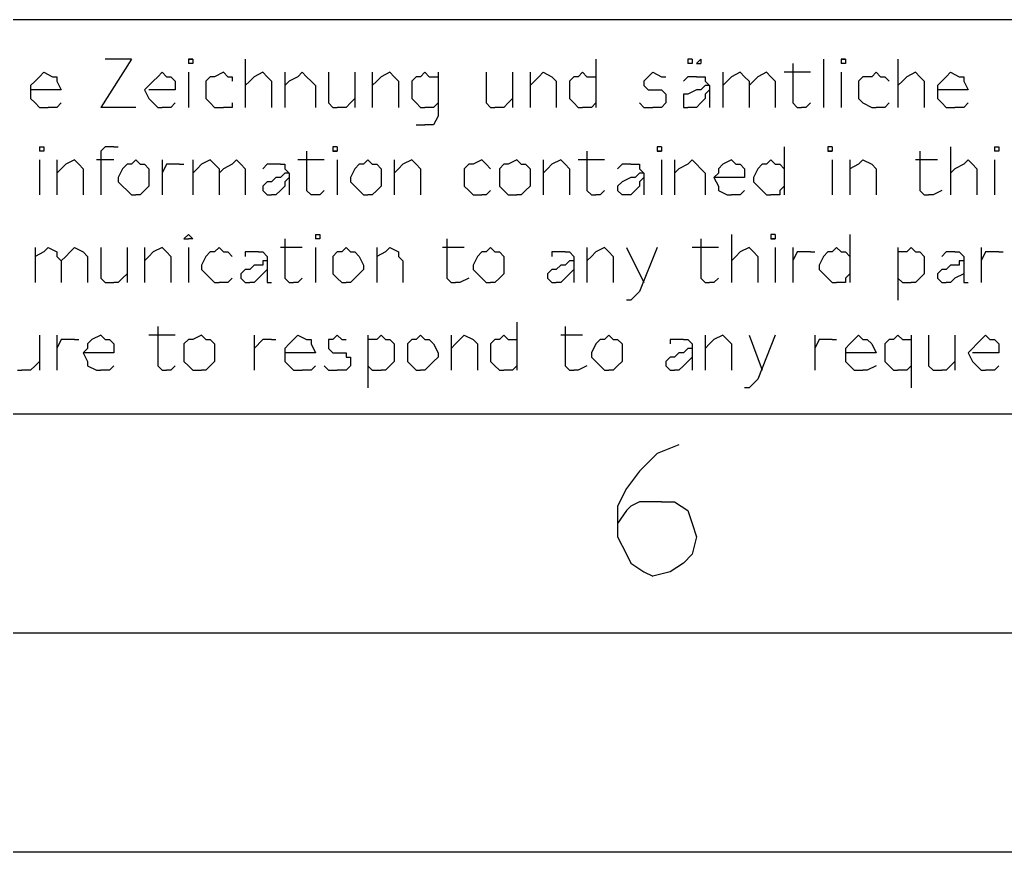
# Model space of a CAD drawing. Extents: x 0 to 594, y 0 to 420.
# Drawn here: x 413.15 to 435.65, y 0 to 19 of the extents above; entities that cross this region are included whole.
import ezdxf

# ---------------------------------------------------------------- set-up
doc = ezdxf.new("R2010")
doc.units = 0

msp = doc.modelspace()

# ---------------------------------------------------------------- linework, layer by layer
at = {"layer": 'GT_1', "flags": 128}
for points in [[(584, 19), (409, 19)], [(415.7, 18.1), (415, 17)], [(415.7, 18.1), (415.1, 18.1)], [(417, 18.1), (417.1, 18.1)], [(417, 18.1), (417, 18.1)], [(417, 18.1), (417, 18)], [(417.1, 18.1), (417, 18.1)], [(417.1, 18), (417, 18)], [(417, 18), (417, 18)], [(417, 18), (417, 18)], [(417.1, 18), (417, 18)], [(417.1, 18), (417, 18)], [(417.1, 18.1), (417.1, 18)], [(417.1, 18), (417.1, 18)], [(418.3, 18.1), (418.3, 17)], [(426.3, 18.1), (426.3, 17)], [(428.5, 18.1), (428.4, 18.1)], [(428.4, 18.1), (428.4, 18.1)], [(428.4, 18.1), (428.4, 18)], [(428.5, 18), (428.4, 18)], [(428.4, 18), (428.4, 18)], [(428.4, 18), (428.4, 18)], [(428.5, 18), (428.4, 18)], [(428.5, 18.1), (428.5, 18)], [(428.5, 18), (428.5, 18)], [(428.7, 18.1), (428.6, 18)], [(428.6, 18), (428.7, 18)], [(428.7, 18.1), (428.7, 18)], [(428.7, 18.1), (428.7, 18.1)], [(428.7, 18.1), (428.7, 18.1)], [(428.7, 18.1), (428.7, 18.1)], [(428.7, 18), (428.7, 18)], [(428.7, 18), (428.7, 18)], [(428.7, 18), (428.7, 18)], [(428.7, 18), (428.7, 18)], [(430.8, 18), (430.8, 17.2), (430.8, 17.1), (430.9, 17), (431, 17)], [(431.5, 18.1), (431.5, 17)], [(431.9, 18.1), (432, 18.1)], [(431.9, 18.1), (431.9, 18.1)], [(431.9, 18.1), (431.9, 18)], [(432, 18.1), (431.9, 18.1)], [(432, 18), (431.9, 18)], [(431.9, 18), (431.9, 18)], [(431.9, 18), (431.9, 18)], [(432, 18), (431.9, 18)], [(432, 18), (431.9, 18)], [(432, 18.1), (432, 18)], [(432, 18), (432, 18)], [(433.2, 18.1), (433.2, 17)], [(413.7, 17.8), (413.6, 17.7), (413.5, 17.6), (413.4, 17.5), (413.4, 17.4), (413.4, 17.2), (413.5, 17.1), (413.6, 17), (413.8, 17)], [(413.7, 17.8), (413.9, 17.7)], [(416.4, 17.8), (416.3, 17.7), (416.2, 17.6), (416.1, 17.5), (416, 17.4), (416.1, 17.2), (416.2, 17.1), (416.3, 17), (416.4, 17)], [(416.4, 17.8), (416.5, 17.7)], [(417, 17.8), (417, 17)], [(417.8, 17.8), (417.6, 17.7)], [(417.8, 17.8), (417.9, 17.7)], [(418.7, 17.8), (418.5, 17.7)], [(418.7, 17.8), (418.8, 17.7), (418.9, 17.6), (418.9, 17.5), (418.9, 17)], [(419.2, 17.8), (419.2, 17)], [(419.6, 17.8), (419.5, 17.7)], [(419.6, 17.8), (419.7, 17.7), (419.8, 17.6), (419.9, 17.5), (419.9, 17)], [(420.2, 17.8), (420.2, 17.2)], [(420.8, 17.8), (420.8, 17)], [(421.2, 17.8), (421.2, 17)], [(421.6, 17.8), (421.4, 17.7)], [(421.6, 17.8), (421.7, 17.7), (421.8, 17.6), (421.8, 17.5), (421.8, 17)], [(422.4, 17.8), (422.3, 17.7), (422.2, 17.7), (422.1, 17.6), (422.1, 17.4), (422.1, 17.3), (422.1, 17.2), (422.2, 17.1), (422.3, 17), (422.4, 17)], [(422.4, 17.8), (422.5, 17.7)], [(422.7, 17.8), (422.7, 16.9)], [(423.8, 17.8), (423.8, 17.2)], [(424.4, 17.8), (424.4, 17)], [(424.8, 17.8), (424.8, 17)], [(425.1, 17.8), (425, 17.7)], [(425.1, 17.8), (425.3, 17.7), (425.4, 17.6), (425.4, 17.5), (425.4, 17)], [(426, 17.8), (425.9, 17.7), (425.8, 17.7), (425.7, 17.6), (425.7, 17.4), (425.7, 17.3), (425.7, 17.2), (425.8, 17.1), (425.9, 17), (426, 17)], [(426, 17.8), (426.1, 17.7)], [(427.6, 17.8), (427.5, 17.7)], [(427.6, 17.8), (427.8, 17.7), (427.9, 17.7)], [(429.2, 17.8), (429.2, 17)], [(429.6, 17.8), (429.4, 17.7)], [(429.6, 17.8), (429.7, 17.7), (429.8, 17.6), (429.8, 17.5), (429.8, 17)], [(430.2, 17.8), (430, 17.7)], [(430.2, 17.8), (430.3, 17.7), (430.4, 17.6), (430.4, 17.5), (430.4, 17)], [(431.2, 17.8), (430.6, 17.8)], [(431.9, 17.8), (431.9, 17)], [(432.7, 17.8), (432.6, 17.7)], [(432.7, 17.8), (432.8, 17.7)], [(433.6, 17.8), (433.4, 17.7)], [(433.6, 17.8), (433.7, 17.7), (433.8, 17.6), (433.8, 17.5), (433.8, 17)], [(434.4, 17.8), (434.3, 17.7), (434.2, 17.6), (434.1, 17.5), (434.1, 17.4), (434.1, 17.2), (434.2, 17.1), (434.3, 17), (434.5, 17)], [(434.4, 17.8), (434.6, 17.7)], [(413.9, 17.7), (414, 17.7)], [(414, 17.7), (414, 17.6)], [(414, 17.6), (414.1, 17.4)], [(416.5, 17.7), (416.6, 17.7)], [(416.6, 17.7), (416.7, 17.6)], [(416.7, 17.6), (416.7, 17.4)], [(417.5, 17.7), (417.4, 17.6)], [(417.4, 17.6), (417.4, 17.4)], [(417.6, 17.7), (417.5, 17.7)], [(417.9, 17.7), (418, 17.7)], [(418, 17.7), (418, 17.6)], [(418.4, 17.6), (418.3, 17.5)], [(418.5, 17.7), (418.4, 17.6)], [(419.3, 17.6), (419.2, 17.5)], [(419.5, 17.7), (419.3, 17.6)], [(421.3, 17.6), (421.2, 17.5)], [(421.4, 17.7), (421.3, 17.6)], [(422.5, 17.7), (422.6, 17.7)], [(422.6, 17.7), (422.7, 17.7)], [(422.7, 17.7), (422.7, 17.6)], [(424.9, 17.6), (424.8, 17.5)], [(425, 17.7), (424.9, 17.6)], [(426.1, 17.7), (426.2, 17.7)], [(426.2, 17.7), (426.3, 17.7)], [(426.3, 17.7), (426.3, 17.6)], [(427.5, 17.7), (427.4, 17.6)], [(427.4, 17.6), (427.4, 17.5)], [(427.4, 17.6), (427.4, 17.6)], [(427.5, 17.7), (427.5, 17.7)], [(428.4, 17.7), (428.3, 17.6)], [(428.5, 17.7), (428.4, 17.7)], [(428.6, 17.7), (428.5, 17.7)], [(428.6, 17.7), (428.8, 17.7)], [(428.8, 17.7), (428.8, 17.6)], [(428.8, 17.6), (428.9, 17.5)], [(429.3, 17.6), (429.2, 17.5)], [(429.4, 17.7), (429.3, 17.6)], [(429.9, 17.6), (429.8, 17.5)], [(430, 17.7), (429.9, 17.6)], [(432.4, 17.7), (432.3, 17.6)], [(432.3, 17.6), (432.3, 17.4)], [(432.6, 17.7), (432.4, 17.7)], [(432.8, 17.7), (432.9, 17.7)], [(432.9, 17.7), (433, 17.6)], [(433.3, 17.6), (433.2, 17.5)], [(433.4, 17.7), (433.3, 17.6)], [(434.6, 17.7), (434.7, 17.7)], [(434.7, 17.7), (434.7, 17.6)], [(434.7, 17.6), (434.8, 17.4)], [(414.1, 17.4), (413.4, 17.4)], [(416.7, 17.4), (416.1, 17.4)], [(417.4, 17.4), (417.4, 17.3)], [(427.4, 17.5), (427.5, 17.4)], [(427.4, 17.5), (427.4, 17.5)], [(427.5, 17.4), (427.6, 17.4)], [(427.6, 17.4), (427.8, 17.4)], [(427.8, 17.4), (427.9, 17.3)], [(428.7, 17.4), (428.6, 17.4), (428.4, 17.3), (428.3, 17.3), (428.3, 17.2), (428.3, 17.2), (428.3, 17.1), (428.3, 17), (428.4, 17)], [(428.8, 17.5), (428.7, 17.4)], [(428.9, 17.5), (428.8, 17.5)], [(428.8, 17.5), (428.8, 17.5)], [(428.9, 17.4), (428.8, 17.3)], [(428.9, 17.5), (428.9, 17.1)], [(432.3, 17.4), (432.3, 17.3)], [(434.8, 17.4), (434.1, 17.4)], [(414.1, 17.1), (414, 17)], [(416.7, 17.1), (416.6, 17)], [(417.4, 17.3), (417.4, 17.2)], [(417.4, 17.2), (417.5, 17.1)], [(417.5, 17.1), (417.6, 17)], [(418, 17.1), (418, 17)], [(420.2, 17.2), (420.2, 17.1)], [(420.2, 17.1), (420.3, 17)], [(420.7, 17.1), (420.6, 17)], [(420.8, 17.2), (420.7, 17.1)], [(422.7, 17.1), (422.6, 17)], [(422.7, 17.2), (422.7, 17.1)], [(423.8, 17.2), (423.8, 17.1)], [(423.8, 17.1), (423.9, 17)], [(424.3, 17.1), (424.2, 17)], [(424.4, 17.2), (424.3, 17.1)], [(426.3, 17.1), (426.2, 17)], [(426.3, 17.2), (426.3, 17.1)], [(427.3, 17.1), (427.4, 17), (427.5, 17), (427.6, 17)], [(427.9, 17.1), (427.8, 17)], [(427.9, 17.3), (427.9, 17.2)], [(427.9, 17.3), (427.9, 17.3)], [(427.9, 17.2), (427.9, 17.1)], [(428.7, 17.1), (428.6, 17)], [(428.8, 17.2), (428.7, 17.1)], [(428.8, 17.3), (428.8, 17.2)], [(428.9, 17.1), (428.9, 17)], [(431.2, 17.1), (431.1, 17)], [(432.3, 17.3), (432.3, 17.2)], [(432.3, 17.2), (432.4, 17.1)], [(432.4, 17.1), (432.6, 17)], [(433, 17.1), (432.9, 17)], [(434.8, 17.1), (434.7, 17)], [(414, 17), (413.8, 17)], [(415.8, 17), (415, 17)], [(416.6, 17), (416.4, 17)], [(417.6, 17), (417.8, 17)], [(417.9, 17), (417.8, 17)], [(418, 17), (417.9, 17)], [(420.3, 17), (420.4, 17)], [(420.6, 17), (420.4, 17)], [(422.5, 17), (422.4, 17)], [(422.6, 17), (422.5, 17)], [(422.7, 16.9), (422.7, 16.8)], [(423.9, 17), (424, 17)], [(424.2, 17), (424, 17)], [(426.1, 17), (426, 17)], [(426.2, 17), (426.1, 17)], [(427.7, 17), (427.6, 17)], [(427.8, 17), (427.7, 17)], [(428.6, 17), (428.4, 17)], [(428.9, 17), (428.9, 17)], [(431.1, 17), (431, 17)], [(432.6, 17), (432.7, 17)], [(432.8, 17), (432.7, 17)], [(432.9, 17), (432.8, 17)], [(434.7, 17), (434.5, 17)], [(422.7, 16.8), (422.6, 16.6)], [(422.2, 16.6), (422.4, 16.6)], [(422.5, 16.6), (422.4, 16.6)], [(422.6, 16.6), (422.5, 16.6)], [(413.6, 16.1), (413.7, 16.1)], [(413.6, 16.1), (413.6, 16.1)], [(413.6, 16.1), (413.6, 16)], [(413.6, 16.1), (413.6, 16.1)], [(413.7, 16), (413.6, 16)], [(413.6, 16), (413.6, 16)], [(413.6, 16), (413.6, 16)], [(413.6, 16), (413.6, 16)], [(413.6, 16), (413.6, 16)], [(413.7, 16.1), (413.7, 16)], [(413.7, 16), (413.7, 16)], [(415.2, 16.1), (415.2, 16.1), (415.1, 16.1), (415, 16), (415, 15.9), (415, 15)], [(415.3, 16.1), (415.2, 16.1)], [(415.3, 16.1), (415.4, 16.1)], [(415.3, 16.1), (415.3, 16.1)], [(419.7, 16), (419.7, 15.2), (419.7, 15.1), (419.8, 15), (419.8, 15)], [(420.4, 16.1), (420.3, 16.1)], [(420.3, 16.1), (420.3, 16)], [(420.3, 16), (420.3, 16)], [(420.3, 16), (420.4, 16)], [(420.4, 16), (420.3, 16)], [(420.4, 16.1), (420.4, 16)], [(420.4, 16.1), (420.4, 16.1)], [(420.4, 16.1), (420.4, 16.1)], [(420.4, 16), (420.4, 16)], [(420.4, 16), (420.4, 16)], [(420.4, 16), (420.4, 16)], [(426.1, 16), (426.1, 15.2), (426.1, 15.1), (426.2, 15), (426.3, 15)], [(427.8, 16.1), (427.7, 16.1)], [(427.7, 16.1), (427.7, 16)], [(427.7, 16), (427.7, 16)], [(427.7, 16), (427.8, 16)], [(427.8, 16), (427.7, 16)], [(427.8, 16), (427.7, 16)], [(427.8, 16.1), (427.8, 16)], [(427.8, 16.1), (427.8, 16.1)], [(427.8, 16.1), (427.8, 16.1)], [(427.8, 16), (427.8, 16)], [(427.8, 16), (427.8, 16)], [(430.6, 16.1), (430.6, 15)], [(431.7, 16.1), (431.6, 16.1)], [(431.6, 16.1), (431.6, 16)], [(431.6, 16), (431.6, 16)], [(431.6, 16), (431.7, 16)], [(431.7, 16), (431.6, 16)], [(431.7, 16.1), (431.7, 16)], [(431.7, 16.1), (431.7, 16.1)], [(431.7, 16.1), (431.7, 16.1)], [(431.7, 16), (431.7, 16)], [(431.7, 16), (431.7, 16)], [(431.7, 16), (431.7, 16)], [(433.7, 16), (433.7, 15.2), (433.7, 15.1), (433.8, 15), (433.9, 15)], [(434.4, 16.1), (434.4, 15)], [(435.4, 16.1), (435.5, 16.1)], [(435.4, 16.1), (435.4, 16.1)], [(435.4, 16.1), (435.4, 16)], [(435.4, 16.1), (435.4, 16.1)], [(435.5, 16), (435.4, 16)], [(435.4, 16), (435.4, 16)], [(435.4, 16), (435.4, 16)], [(435.4, 16), (435.4, 16)], [(435.5, 16), (435.4, 16)], [(435.5, 16.1), (435.5, 16)], [(435.5, 16), (435.5, 16)], [(413.6, 15.8), (413.6, 15)], [(414, 15.8), (414, 15)], [(414.4, 15.8), (414.2, 15.7)], [(414.4, 15.8), (414.5, 15.7), (414.6, 15.6), (414.6, 15.5), (414.6, 15)], [(415.3, 15.8), (414.9, 15.8)], [(415.8, 15.8), (415.7, 15.7), (415.6, 15.7), (415.5, 15.6), (415.4, 15.4), (415.4, 15.3), (415.5, 15.2), (415.6, 15.1), (415.7, 15), (415.8, 15)], [(415.8, 15.8), (415.9, 15.7)], [(416.4, 15.8), (416.4, 15)], [(417.1, 15.8), (417.1, 15)], [(417.5, 15.8), (417.3, 15.7)], [(417.5, 15.8), (417.6, 15.7), (417.7, 15.6), (417.7, 15.5), (417.7, 15)], [(418.1, 15.8), (418, 15.7)], [(418.1, 15.8), (418.2, 15.7), (418.3, 15.6), (418.3, 15.5), (418.3, 15)], [(420.1, 15.8), (419.5, 15.8)], [(420.4, 15.8), (420.4, 15)], [(421.1, 15.8), (421, 15.7), (420.9, 15.7), (420.8, 15.6), (420.7, 15.4), (420.7, 15.3), (420.8, 15.2), (420.9, 15.1), (421, 15), (421.1, 15)], [(421.1, 15.8), (421.2, 15.7)], [(421.7, 15.8), (421.7, 15)], [(422.1, 15.8), (421.9, 15.7)], [(422.1, 15.8), (422.2, 15.7), (422.3, 15.6), (422.3, 15.5), (422.3, 15)], [(423.7, 15.8), (423.5, 15.7)], [(423.7, 15.8), (423.8, 15.7)], [(424.5, 15.8), (424.3, 15.7), (424.2, 15.7), (424.1, 15.6), (424.1, 15.4), (424.1, 15.3), (424.1, 15.2), (424.2, 15.1), (424.3, 15), (424.5, 15)], [(424.5, 15.8), (424.6, 15.7)], [(425.1, 15.8), (425.1, 15)], [(425.5, 15.8), (425.3, 15.7)], [(425.5, 15.8), (425.6, 15.7), (425.7, 15.6), (425.7, 15.5), (425.7, 15)], [(426.5, 15.8), (425.9, 15.8)], [(427.8, 15.8), (427.8, 15)], [(428.1, 15.8), (428.1, 15)], [(428.5, 15.8), (428.4, 15.7)], [(428.5, 15.8), (428.6, 15.7), (428.7, 15.6), (428.8, 15.5), (428.8, 15)], [(429.4, 15.8), (429.2, 15.7), (429.1, 15.6), (429.1, 15.5), (429, 15.4), (429.1, 15.2), (429.1, 15.1), (429.3, 15), (429.4, 15)], [(429.4, 15.8), (429.5, 15.7)], [(430.3, 15.8), (430.2, 15.7), (430.1, 15.7), (430, 15.6), (429.9, 15.4), (429.9, 15.3), (430, 15.2), (430.1, 15.1), (430.2, 15), (430.3, 15)], [(430.3, 15.8), (430.4, 15.7)], [(431.7, 15.8), (431.7, 15)], [(432.1, 15.8), (432.1, 15)], [(432.4, 15.8), (432.3, 15.7)], [(432.4, 15.8), (432.6, 15.7), (432.7, 15.6), (432.7, 15.5), (432.7, 15)], [(434.1, 15.8), (433.6, 15.8)], [(434.8, 15.8), (434.7, 15.7)], [(434.8, 15.8), (434.9, 15.7), (435, 15.6), (435, 15.5), (435, 15)], [(435.4, 15.8), (435.4, 15)], [(414.1, 15.6), (414, 15.5)], [(414.2, 15.7), (414.1, 15.6)], [(415.9, 15.7), (416, 15.7)], [(416, 15.7), (416.1, 15.6)], [(416.1, 15.6), (416.1, 15.4)], [(416.5, 15.7), (416.4, 15.5)], [(416.7, 15.7), (416.5, 15.7)], [(416.8, 15.7), (416.7, 15.7)], [(416.8, 15.7), (416.9, 15.7)], [(417.2, 15.6), (417.1, 15.5)], [(417.3, 15.7), (417.2, 15.6)], [(417.8, 15.6), (417.7, 15.5)], [(418, 15.7), (417.8, 15.6)], [(418.8, 15.7), (418.7, 15.6)], [(418.9, 15.7), (418.8, 15.7)], [(419.1, 15.7), (418.9, 15.7)], [(419.1, 15.7), (419.2, 15.7)], [(419.2, 15.7), (419.2, 15.6)], [(419.2, 15.6), (419.3, 15.5)], [(421.2, 15.7), (421.3, 15.7)], [(421.3, 15.7), (421.4, 15.6)], [(421.4, 15.6), (421.4, 15.4)], [(421.8, 15.6), (421.7, 15.5)], [(421.9, 15.7), (421.8, 15.6)], [(423.4, 15.7), (423.3, 15.6)], [(423.3, 15.6), (423.3, 15.4)], [(423.5, 15.7), (423.4, 15.7)], [(423.8, 15.7), (423.9, 15.6)], [(423.8, 15.7), (423.8, 15.7)], [(424.6, 15.7), (424.7, 15.7)], [(424.7, 15.7), (424.8, 15.6)], [(424.8, 15.6), (424.8, 15.4)], [(425.2, 15.6), (425.1, 15.5)], [(425.3, 15.7), (425.2, 15.6)], [(426.9, 15.7), (426.8, 15.6)], [(427, 15.7), (426.9, 15.7)], [(427.1, 15.7), (427, 15.7)], [(427.1, 15.7), (427.3, 15.7)], [(427.3, 15.7), (427.3, 15.6)], [(427.3, 15.6), (427.4, 15.5)], [(428.2, 15.6), (428.1, 15.5)], [(428.4, 15.7), (428.2, 15.6)], [(429.5, 15.7), (429.6, 15.7)], [(429.6, 15.7), (429.7, 15.6)], [(429.7, 15.6), (429.7, 15.4)], [(430.4, 15.7), (430.5, 15.7)], [(430.5, 15.7), (430.6, 15.6)], [(430.5, 15.7), (430.5, 15.7)], [(432.3, 15.7), (432.1, 15.6)], [(432.1, 15.6), (432.1, 15.5)], [(434.5, 15.6), (434.4, 15.5)], [(434.7, 15.7), (434.5, 15.6)], [(416.1, 15.4), (416.1, 15.3)], [(416.1, 15.3), (416.1, 15.2)], [(419.1, 15.4), (419, 15.4), (418.9, 15.3), (418.8, 15.3), (418.7, 15.2), (418.7, 15.2), (418.7, 15.1), (418.8, 15), (418.9, 15)], [(419.2, 15.5), (419.1, 15.4)], [(419.3, 15.5), (419.2, 15.5)], [(419.2, 15.5), (419.2, 15.5)], [(419.3, 15.4), (419.2, 15.3)], [(419.2, 15.3), (419.2, 15.2)], [(419.3, 15.5), (419.3, 15.1)], [(421.4, 15.4), (421.4, 15.3)], [(421.4, 15.3), (421.4, 15.2)], [(423.3, 15.4), (423.3, 15.3)], [(423.3, 15.3), (423.3, 15.2)], [(424.8, 15.4), (424.8, 15.3)], [(424.8, 15.3), (424.8, 15.2)], [(427.2, 15.4), (427.1, 15.4), (426.9, 15.3), (426.9, 15.3), (426.8, 15.2), (426.8, 15.2), (426.8, 15.1), (426.9, 15), (426.9, 15)], [(427.3, 15.5), (427.2, 15.4)], [(427.4, 15.5), (427.3, 15.5)], [(427.3, 15.5), (427.3, 15.5)], [(427.4, 15.4), (427.3, 15.3)], [(427.3, 15.3), (427.3, 15.2)], [(427.4, 15.5), (427.4, 15.1)], [(429.7, 15.4), (429, 15.4)], [(416, 15.1), (415.9, 15)], [(416.1, 15.2), (416, 15.1)], [(419.1, 15.1), (419, 15)], [(419.2, 15.2), (419.1, 15.1)], [(419.3, 15.1), (419.3, 15)], [(420.1, 15.1), (420, 15)], [(421.3, 15.1), (421.2, 15)], [(421.4, 15.2), (421.3, 15.1)], [(423.3, 15.2), (423.4, 15.1)], [(423.4, 15.1), (423.5, 15)], [(423.9, 15.1), (423.8, 15)], [(424.7, 15.1), (424.6, 15)], [(424.8, 15.2), (424.7, 15.1)], [(426.5, 15.1), (426.4, 15)], [(427.2, 15.1), (427.1, 15)], [(427.3, 15.2), (427.2, 15.1)], [(427.4, 15.1), (427.4, 15)], [(429.7, 15.1), (429.6, 15)], [(430.6, 15.2), (430.5, 15.1)], [(430.5, 15.1), (430.5, 15)], [(434.2, 15.1), (434, 15)], [(415.9, 15), (415.8, 15)], [(419, 15), (418.9, 15)], [(419.3, 15), (419.3, 15)], [(420, 15), (419.8, 15)], [(421.2, 15), (421.1, 15)], [(423.5, 15), (423.7, 15)], [(423.8, 15), (423.7, 15)], [(423.8, 15), (423.8, 15)], [(424.6, 15), (424.5, 15)], [(426.4, 15), (426.3, 15)], [(427.1, 15), (426.9, 15)], [(427.4, 15), (427.4, 15)], [(429.6, 15), (429.4, 15)], [(430.4, 15), (430.3, 15)], [(430.5, 15), (430.4, 15)], [(434, 15), (433.9, 15)], [(417, 14.1), (416.9, 14)], [(416.9, 14), (417, 14)], [(417, 14.1), (417.1, 14)], [(417, 14.1), (417, 14.1)], [(417, 14.1), (417, 14.1)], [(417, 14.1), (417, 14.1)], [(417, 14), (417, 14)], [(417.1, 14), (417, 14)], [(417, 14), (417, 14)], [(417, 14), (417, 14)], [(417, 14), (417, 14)], [(419.2, 14), (419.2, 13.2), (419.2, 13.1), (419.3, 13), (419.4, 13)], [(419.9, 14.1), (420, 14.1)], [(419.9, 14.1), (419.9, 14.1)], [(419.9, 14.1), (419.9, 14)], [(419.9, 14.1), (419.9, 14.1)], [(420, 14), (419.9, 14)], [(419.9, 14), (419.9, 14)], [(419.9, 14), (419.9, 14)], [(419.9, 14), (419.9, 14)], [(420, 14), (419.9, 14)], [(420, 14.1), (420, 14)], [(420, 14), (420, 14)], [(422.9, 14), (422.9, 13.2), (422.9, 13.1), (423, 13), (423.1, 13)], [(428.7, 14), (428.7, 13.2), (428.7, 13.1), (428.8, 13), (428.9, 13)], [(429.4, 14.1), (429.4, 13)], [(430.4, 14.1), (430.3, 14.1)], [(430.3, 14.1), (430.3, 14)], [(430.3, 14), (430.3, 14)], [(430.3, 14), (430.4, 14)], [(430.4, 14), (430.3, 14)], [(430.4, 14.1), (430.4, 14)], [(430.4, 14.1), (430.4, 14.1)], [(430.4, 14.1), (430.4, 14.1)], [(430.4, 14), (430.4, 14)], [(430.4, 14), (430.4, 14)], [(430.4, 14), (430.4, 14)], [(432.1, 14.1), (432.1, 13)], [(413.5, 13.8), (413.5, 13)], [(413.8, 13.8), (413.7, 13.7)], [(413.8, 13.8), (414, 13.7), (414, 13.6), (414.1, 13.5), (414.1, 13)], [(414.4, 13.8), (414.3, 13.7)], [(414.4, 13.8), (414.6, 13.7), (414.7, 13.6), (414.7, 13.5), (414.7, 13)], [(415, 13.8), (415, 13.2)], [(415.6, 13.8), (415.6, 13)], [(416, 13.8), (416, 13)], [(416.4, 13.8), (416.2, 13.7)], [(416.4, 13.8), (416.5, 13.7), (416.6, 13.6), (416.6, 13.5), (416.6, 13)], [(417, 13.8), (417, 13)], [(417.7, 13.8), (417.6, 13.7)], [(417.7, 13.8), (417.8, 13.7)], [(419.6, 13.8), (419.1, 13.8)], [(419.9, 13.8), (419.9, 13)], [(420.6, 13.8), (420.5, 13.7), (420.4, 13.7), (420.3, 13.6), (420.3, 13.4), (420.3, 13.3), (420.3, 13.2), (420.4, 13.1), (420.5, 13), (420.6, 13)], [(420.6, 13.8), (420.7, 13.7)], [(421.3, 13.8), (421.3, 13)], [(421.6, 13.8), (421.5, 13.7)], [(421.6, 13.8), (421.8, 13.7), (421.8, 13.6), (421.9, 13.5), (421.9, 13)], [(423.3, 13.8), (422.8, 13.8)], [(423.9, 13.8), (423.8, 13.7), (423.7, 13.7), (423.6, 13.6), (423.5, 13.4), (423.5, 13.3), (423.6, 13.2), (423.7, 13.1), (423.8, 13), (423.9, 13)], [(423.9, 13.8), (424, 13.7)], [(426.1, 13.8), (426.1, 13)], [(426.5, 13.8), (426.3, 13.7)], [(426.5, 13.8), (426.6, 13.7), (426.7, 13.6), (426.7, 13.5), (426.7, 13)], [(427, 13.8), (427.4, 13)], [(427.7, 13.8), (427.3, 12.8)], [(429.1, 13.8), (428.5, 13.8)], [(429.8, 13.8), (429.6, 13.7)], [(429.8, 13.8), (429.9, 13.7), (430, 13.6), (430, 13.5), (430, 13)], [(430.4, 13.8), (430.4, 13)], [(430.8, 13.8), (430.8, 13)], [(431.8, 13.8), (431.7, 13.7), (431.6, 13.7), (431.5, 13.6), (431.4, 13.4), (431.4, 13.3), (431.5, 13.2), (431.6, 13.1), (431.7, 13), (431.8, 13)], [(431.8, 13.8), (431.9, 13.7)], [(433.2, 13.8), (433.2, 12.6)], [(433.5, 13.8), (433.4, 13.7), (433.3, 13.7), (433.2, 13.7), (433.2, 13.6)], [(433.5, 13.8), (433.6, 13.7)], [(435.1, 13.8), (435.1, 13)], [(413.7, 13.7), (413.5, 13.6)], [(413.5, 13.6), (413.5, 13.5)], [(414.2, 13.6), (414.1, 13.5)], [(414.3, 13.7), (414.2, 13.6)], [(416.1, 13.6), (416, 13.5)], [(416.2, 13.7), (416.1, 13.6)], [(417.4, 13.6), (417.3, 13.4)], [(417.5, 13.7), (417.4, 13.6)], [(417.6, 13.7), (417.5, 13.7)], [(417.8, 13.7), (417.9, 13.7)], [(417.9, 13.7), (418, 13.6)], [(418.3, 13.7), (418.3, 13.6)], [(418.5, 13.7), (418.3, 13.7)], [(418.6, 13.7), (418.5, 13.7)], [(418.6, 13.7), (418.7, 13.7)], [(418.7, 13.7), (418.8, 13.6)], [(418.8, 13.5), (418.7, 13.5)], [(418.7, 13.5), (418.7, 13.4)], [(418.8, 13.6), (418.8, 13.5)], [(418.8, 13.5), (418.8, 13.1)], [(418.8, 13.5), (418.8, 13.5)], [(420.7, 13.7), (420.8, 13.7)], [(420.8, 13.7), (420.9, 13.6)], [(420.9, 13.6), (421, 13.4)], [(421.5, 13.7), (421.3, 13.6)], [(421.3, 13.6), (421.3, 13.5)], [(424, 13.7), (424.1, 13.7)], [(424.1, 13.7), (424.2, 13.6)], [(424.2, 13.6), (424.2, 13.4)], [(425.3, 13.7), (425.3, 13.6)], [(425.4, 13.7), (425.3, 13.7)], [(425.6, 13.7), (425.4, 13.7)], [(425.6, 13.7), (425.7, 13.7)], [(425.7, 13.5), (425.6, 13.4)], [(425.7, 13.7), (425.8, 13.6)], [(425.8, 13.5), (425.7, 13.5)], [(425.7, 13.5), (425.7, 13.5)], [(425.8, 13.6), (425.8, 13.5)], [(425.8, 13.5), (425.8, 13.1)], [(426.2, 13.6), (426.1, 13.5)], [(426.3, 13.7), (426.2, 13.6)], [(429.5, 13.6), (429.4, 13.5)], [(429.6, 13.7), (429.5, 13.6)], [(430.9, 13.7), (430.8, 13.5)], [(431, 13.7), (430.9, 13.7)], [(431.2, 13.7), (431, 13.7)], [(431.2, 13.7), (431.3, 13.7)], [(431.9, 13.7), (432, 13.7)], [(432, 13.7), (432.1, 13.6)], [(432, 13.7), (432, 13.7)], [(433.6, 13.7), (433.7, 13.7)], [(433.7, 13.7), (433.8, 13.6)], [(433.8, 13.6), (433.8, 13.4)], [(434.3, 13.7), (434.2, 13.6)], [(434.4, 13.7), (434.3, 13.7)], [(434.5, 13.7), (434.4, 13.7)], [(434.5, 13.7), (434.6, 13.7)], [(434.6, 13.7), (434.7, 13.6)], [(434.7, 13.5), (434.6, 13.5)], [(434.6, 13.5), (434.6, 13.4)], [(434.7, 13.6), (434.7, 13.5)], [(434.7, 13.5), (434.7, 13.1)], [(434.7, 13.5), (434.7, 13.5)], [(435.2, 13.7), (435.1, 13.5)], [(435.3, 13.7), (435.2, 13.7)], [(435.5, 13.7), (435.3, 13.7)], [(435.5, 13.7), (435.6, 13.7)], [(417.3, 13.4), (417.3, 13.3)], [(417.3, 13.3), (417.4, 13.2)], [(418.7, 13.4), (418.5, 13.4), (418.4, 13.3), (418.3, 13.3), (418.2, 13.2), (418.2, 13.2), (418.2, 13.1), (418.3, 13), (418.4, 13)], [(418.8, 13.3), (418.7, 13.2)], [(418.8, 13.4), (418.8, 13.3)], [(421, 13.3), (420.9, 13.2)], [(421, 13.4), (421, 13.3)], [(424.2, 13.4), (424.2, 13.3)], [(424.2, 13.3), (424.2, 13.2)], [(425.6, 13.4), (425.5, 13.4), (425.4, 13.3), (425.3, 13.3), (425.2, 13.2), (425.2, 13.2), (425.2, 13.1), (425.3, 13), (425.4, 13)], [(425.8, 13.3), (425.7, 13.2)], [(425.8, 13.4), (425.8, 13.3)], [(433.8, 13.4), (433.8, 13.3)], [(433.8, 13.3), (433.8, 13.2)], [(434.6, 13.4), (434.4, 13.4), (434.3, 13.3), (434.2, 13.3), (434.1, 13.2), (434.1, 13.2), (434.1, 13.1), (434.2, 13), (434.3, 13)], [(434.7, 13.4), (434.7, 13.3)], [(434.7, 13.3), (434.7, 13.2)], [(415, 13.2), (415, 13.1)], [(415, 13.1), (415.1, 13)], [(415.5, 13.1), (415.4, 13)], [(415.6, 13.2), (415.5, 13.1)], [(417.4, 13.2), (417.5, 13.1)], [(417.5, 13.1), (417.6, 13)], [(418, 13.1), (417.9, 13)], [(418.6, 13.1), (418.5, 13)], [(418.7, 13.2), (418.6, 13.1)], [(418.8, 13.1), (418.8, 13)], [(419.6, 13.1), (419.5, 13)], [(420.8, 13.1), (420.7, 13)], [(420.9, 13.2), (420.8, 13.1)], [(423.4, 13.1), (423.2, 13)], [(424.1, 13.1), (424, 13)], [(424.2, 13.2), (424.1, 13.1)], [(425.6, 13.1), (425.5, 13)], [(425.7, 13.2), (425.6, 13.1)], [(425.8, 13.1), (425.8, 13)], [(429.1, 13.1), (429, 13)], [(432.1, 13.2), (432, 13.1)], [(432, 13.1), (432, 13)], [(433.2, 13.2), (433.2, 13.1), (433.3, 13), (433.4, 13), (433.5, 13)], [(433.7, 13.1), (433.6, 13)], [(433.8, 13.2), (433.7, 13.1)], [(434.5, 13.1), (434.4, 13)], [(434.7, 13.2), (434.5, 13.1)], [(434.7, 13.1), (434.7, 13)], [(415.1, 13), (415.3, 13)], [(415.4, 13), (415.3, 13)], [(417.6, 13), (417.7, 13)], [(417.8, 13), (417.7, 13)], [(417.9, 13), (417.8, 13)], [(418.5, 13), (418.4, 13)], [(418.8, 13), (418.9, 13)], [(419.5, 13), (419.4, 13)], [(420.7, 13), (420.6, 13)], [(423.2, 13), (423.1, 13)], [(424, 13), (423.9, 13)], [(425.5, 13), (425.4, 13)], [(425.8, 13), (425.8, 13)], [(429, 13), (428.9, 13)], [(431.9, 13), (431.8, 13)], [(432, 13), (431.9, 13)], [(433.6, 13), (433.5, 13)], [(434.4, 13), (434.3, 13)], [(434.7, 13), (434.8, 13)], [(427.1, 12.6), (427, 12.6)], [(427.2, 12.7), (427.1, 12.6)], [(427.3, 12.8), (427.2, 12.7)], [(427.2, 12.7), (427.2, 12.7)], [(416.3, 12), (416.3, 11.2), (416.3, 11.1), (416.4, 11), (416.5, 11)], [(424.5, 12.1), (424.5, 11)], [(425.6, 12), (425.6, 11.2), (425.6, 11.1), (425.7, 11), (425.8, 11)], [(413.6, 11.8), (413.6, 11)], [(414, 11.8), (414, 11)], [(415, 11.8), (414.8, 11.7), (414.7, 11.6), (414.7, 11.5), (414.6, 11.4), (414.7, 11.2), (414.7, 11.1), (414.9, 11), (415, 11)], [(415, 11.8), (415.1, 11.7)], [(416.7, 11.8), (416.1, 11.8)], [(417.3, 11.8), (417.1, 11.7), (417, 11.7), (416.9, 11.6), (416.9, 11.4), (416.9, 11.3), (416.9, 11.2), (417, 11.1), (417.1, 11), (417.3, 11)], [(417.3, 11.8), (417.4, 11.7)], [(418.5, 11.8), (418.5, 11)], [(419.5, 11.8), (419.4, 11.7), (419.3, 11.6), (419.2, 11.5), (419.2, 11.4), (419.2, 11.2), (419.3, 11.1), (419.4, 11), (419.6, 11)], [(419.5, 11.8), (419.7, 11.7)], [(420.4, 11.8), (420.3, 11.7)], [(420.4, 11.8), (420.5, 11.7), (420.6, 11.7)], [(421.1, 11.8), (421.1, 10.6)], [(421.4, 11.8), (421.3, 11.7), (421.2, 11.7), (421.1, 11.7), (421.1, 11.6)], [(421.4, 11.8), (421.5, 11.7)], [(422.3, 11.8), (422.2, 11.7), (422.1, 11.7), (422, 11.6), (422, 11.4), (422, 11.3), (422, 11.2), (422.1, 11.1), (422.2, 11), (422.3, 11)], [(422.3, 11.8), (422.4, 11.7)], [(423, 11.8), (423, 11)], [(423.3, 11.8), (423.2, 11.7)], [(423.3, 11.8), (423.5, 11.7), (423.6, 11.6), (423.6, 11.5), (423.6, 11)], [(424.2, 11.8), (424.1, 11.7), (424, 11.7), (423.9, 11.6), (423.9, 11.4), (423.9, 11.3), (423.9, 11.2), (424, 11.1), (424.1, 11), (424.2, 11)], [(424.2, 11.8), (424.3, 11.7)], [(426, 11.8), (425.5, 11.8)], [(426.6, 11.8), (426.5, 11.7), (426.4, 11.7), (426.3, 11.6), (426.2, 11.4), (426.2, 11.3), (426.3, 11.2), (426.4, 11.1), (426.5, 11), (426.6, 11)], [(426.6, 11.8), (426.7, 11.7)], [(428.8, 11.8), (428.8, 11)], [(429.2, 11.8), (429, 11.7)], [(429.2, 11.8), (429.3, 11.7), (429.4, 11.6), (429.4, 11.5), (429.4, 11)], [(429.8, 11.8), (430.1, 11)], [(430.4, 11.8), (430, 10.8)], [(431.3, 11.8), (431.3, 11)], [(432.3, 11.8), (432.2, 11.7), (432.1, 11.6), (432, 11.5), (432, 11.4), (432, 11.2), (432.1, 11.1), (432.2, 11), (432.4, 11)], [(432.3, 11.8), (432.4, 11.7)], [(433.2, 11.8), (433.1, 11.7), (433, 11.7), (432.9, 11.6), (432.9, 11.4), (432.9, 11.3), (432.9, 11.2), (433, 11.1), (433.1, 11), (433.2, 11)], [(433.2, 11.8), (433.3, 11.7)], [(433.5, 11.8), (433.5, 10.6)], [(433.9, 11.8), (433.9, 11.2)], [(434.5, 11.8), (434.5, 11)], [(435.2, 11.8), (435.1, 11.7), (435, 11.6), (434.9, 11.5), (434.8, 11.4), (434.9, 11.2), (435, 11.1), (435.1, 11), (435.2, 11)], [(435.2, 11.8), (435.3, 11.7)], [(414.1, 11.7), (414, 11.5)], [(414.2, 11.7), (414.1, 11.7)], [(414.4, 11.7), (414.2, 11.7)], [(414.4, 11.7), (414.5, 11.7)], [(415.1, 11.7), (415.2, 11.7)], [(415.2, 11.7), (415.3, 11.6)], [(415.3, 11.6), (415.3, 11.4)], [(417.4, 11.7), (417.5, 11.7)], [(417.5, 11.7), (417.6, 11.6)], [(417.6, 11.6), (417.6, 11.4)], [(418.7, 11.7), (418.5, 11.5)], [(418.8, 11.7), (418.7, 11.7)], [(418.9, 11.7), (418.8, 11.7)], [(418.9, 11.7), (419, 11.7)], [(419.7, 11.7), (419.8, 11.7)], [(419.8, 11.7), (419.8, 11.6)], [(419.8, 11.6), (419.9, 11.4)], [(420.2, 11.7), (420.2, 11.6)], [(420.3, 11.7), (420.2, 11.7)], [(420.2, 11.6), (420.2, 11.5)], [(420.2, 11.6), (420.2, 11.6)], [(420.2, 11.5), (420.3, 11.4)], [(420.2, 11.5), (420.2, 11.5)], [(421.5, 11.7), (421.6, 11.7)], [(421.6, 11.7), (421.7, 11.6)], [(421.7, 11.6), (421.7, 11.4)], [(422.4, 11.7), (422.5, 11.7)], [(422.5, 11.7), (422.6, 11.6)], [(422.6, 11.6), (422.7, 11.4)], [(423.1, 11.6), (423, 11.5)], [(423.2, 11.7), (423.1, 11.6)], [(424.3, 11.7), (424.4, 11.7)], [(424.4, 11.7), (424.5, 11.7)], [(424.5, 11.7), (424.5, 11.6)], [(426.7, 11.7), (426.8, 11.7)], [(426.8, 11.7), (426.9, 11.6)], [(426.9, 11.6), (426.9, 11.4)], [(428, 11.7), (428, 11.6)], [(428.1, 11.7), (428, 11.7)], [(428.3, 11.7), (428.1, 11.7)], [(428.3, 11.7), (428.4, 11.7)], [(428.4, 11.5), (428.3, 11.4)], [(428.4, 11.7), (428.5, 11.6)], [(428.5, 11.5), (428.4, 11.5)], [(428.4, 11.5), (428.4, 11.5)], [(428.5, 11.6), (428.5, 11.5)], [(428.5, 11.5), (428.5, 11.1)], [(428.9, 11.6), (428.8, 11.5)], [(429, 11.7), (428.9, 11.6)], [(431.4, 11.7), (431.3, 11.5)], [(431.6, 11.7), (431.4, 11.7)], [(431.7, 11.7), (431.6, 11.7)], [(431.7, 11.7), (431.8, 11.7)], [(432.4, 11.7), (432.5, 11.7)], [(432.5, 11.7), (432.6, 11.6)], [(432.6, 11.6), (432.7, 11.4)], [(433.3, 11.7), (433.4, 11.7)], [(433.4, 11.7), (433.5, 11.7)], [(433.5, 11.7), (433.5, 11.6)], [(435.3, 11.7), (435.4, 11.7)], [(435.4, 11.7), (435.5, 11.6)], [(435.5, 11.6), (435.5, 11.4)], [(415.3, 11.4), (414.6, 11.4)], [(417.6, 11.4), (417.6, 11.3)], [(417.6, 11.3), (417.6, 11.2)], [(419.9, 11.4), (419.2, 11.4)], [(420.3, 11.4), (420.4, 11.4)], [(420.4, 11.4), (420.6, 11.4)], [(420.6, 11.4), (420.6, 11.3)], [(420.6, 11.3), (420.7, 11.3)], [(420.7, 11.3), (420.7, 11.2)], [(421.7, 11.4), (421.7, 11.3)], [(421.7, 11.3), (421.7, 11.2)], [(422.7, 11.3), (422.6, 11.2)], [(422.7, 11.4), (422.7, 11.3)], [(426.9, 11.4), (426.9, 11.3)], [(426.9, 11.3), (426.9, 11.2)], [(428.3, 11.4), (428.2, 11.4), (428.1, 11.3), (428, 11.3), (427.9, 11.2), (427.9, 11.2), (427.9, 11.1), (428, 11), (428.1, 11)], [(428.5, 11.3), (428.4, 11.2)], [(428.5, 11.4), (428.5, 11.3)], [(432.7, 11.4), (432, 11.4)], [(435.5, 11.4), (434.9, 11.4)], [(413.5, 11.1), (413.4, 11)], [(413.6, 11.2), (413.5, 11.1)], [(415.3, 11.1), (415.2, 11)], [(416.7, 11.1), (416.6, 11)], [(417.5, 11.1), (417.4, 11)], [(417.6, 11.2), (417.5, 11.1)], [(419.9, 11.1), (419.8, 11)], [(420.1, 11.1), (420.2, 11), (420.3, 11), (420.4, 11)], [(420.7, 11.1), (420.6, 11)], [(420.7, 11.2), (420.7, 11.1)], [(421.1, 11.2), (421.1, 11.1), (421.2, 11), (421.3, 11), (421.4, 11)], [(421.6, 11.1), (421.5, 11)], [(421.7, 11.2), (421.6, 11.1)], [(422.5, 11.1), (422.4, 11)], [(422.6, 11.2), (422.5, 11.1)], [(424.5, 11.1), (424.4, 11)], [(424.5, 11.2), (424.5, 11.1)], [(426.1, 11.1), (425.9, 11)], [(426.8, 11.1), (426.7, 11)], [(426.9, 11.2), (426.8, 11.1)], [(428.3, 11.1), (428.2, 11)], [(428.4, 11.2), (428.3, 11.1)], [(428.5, 11.1), (428.5, 11)], [(432.7, 11.1), (432.5, 11)], [(433.5, 11.1), (433.4, 11)], [(433.5, 11.2), (433.5, 11.1)], [(433.9, 11.2), (433.9, 11.1)], [(433.9, 11.1), (434, 11)], [(434.4, 11.1), (434.3, 11)], [(434.5, 11.2), (434.4, 11.1)], [(435.5, 11.1), (435.4, 11)], [(413.1, 11), (413.2, 11)], [(413.4, 11), (413.2, 11)], [(415.2, 11), (415, 11)], [(416.6, 11), (416.5, 11)], [(417.4, 11), (417.3, 11)], [(419.8, 11), (419.6, 11)], [(420.5, 11), (420.4, 11)], [(420.6, 11), (420.5, 11)], [(421.5, 11), (421.4, 11)], [(422.4, 11), (422.3, 11)], [(424.3, 11), (424.2, 11)], [(424.4, 11), (424.3, 11)], [(425.9, 11), (425.8, 11)], [(426.7, 11), (426.6, 11)], [(428.2, 11), (428.1, 11)], [(428.5, 11), (428.5, 11)], [(430, 10.8), (429.9, 10.7)], [(432.5, 11), (432.4, 11)], [(433.3, 11), (433.2, 11)], [(433.4, 11), (433.3, 11)], [(434, 11), (434.2, 11)], [(434.3, 11), (434.2, 11)], [(435.4, 11), (435.2, 11)], [(429.8, 10.6), (429.7, 10.6)], [(429.9, 10.7), (429.8, 10.6)], [(429.9, 10.7), (429.9, 10.7)], [(584, 10), (25, 10)], [(428.2, 9.3), (427.7, 9.1), (427.3, 8.7), (427, 8.3), (426.8, 7.9), (426.8, 7.5), (426.8, 7.2), (427, 6.8), (427.1, 6.6), (427.4, 6.4), (427.6, 6.3)], [(427.8, 8), (427.4, 8), (427.3, 8), (427.1, 7.9), (427, 7.8), (426.8, 7.5)], [(427.8, 8), (428.1, 8)], [(428.1, 8), (428.4, 7.8)], [(428.4, 7.8), (428.5, 7.5)], [(428.5, 7.5), (428.6, 7.2)], [(428.6, 7.2), (428.5, 6.8)], [(428.5, 6.8), (428.3, 6.6)], [(428.3, 6.6), (428, 6.4)], [(428, 6.4), (427.6, 6.3)], [(589, 5), (20, 5)], [(594, 0), (0, 0)], [(594, 0), (0, 0)], [(594, 0), (0, 0)]]:
    msp.add_lwpolyline(points, dxfattribs=at)

doc.saveas('drawing.dxf')
